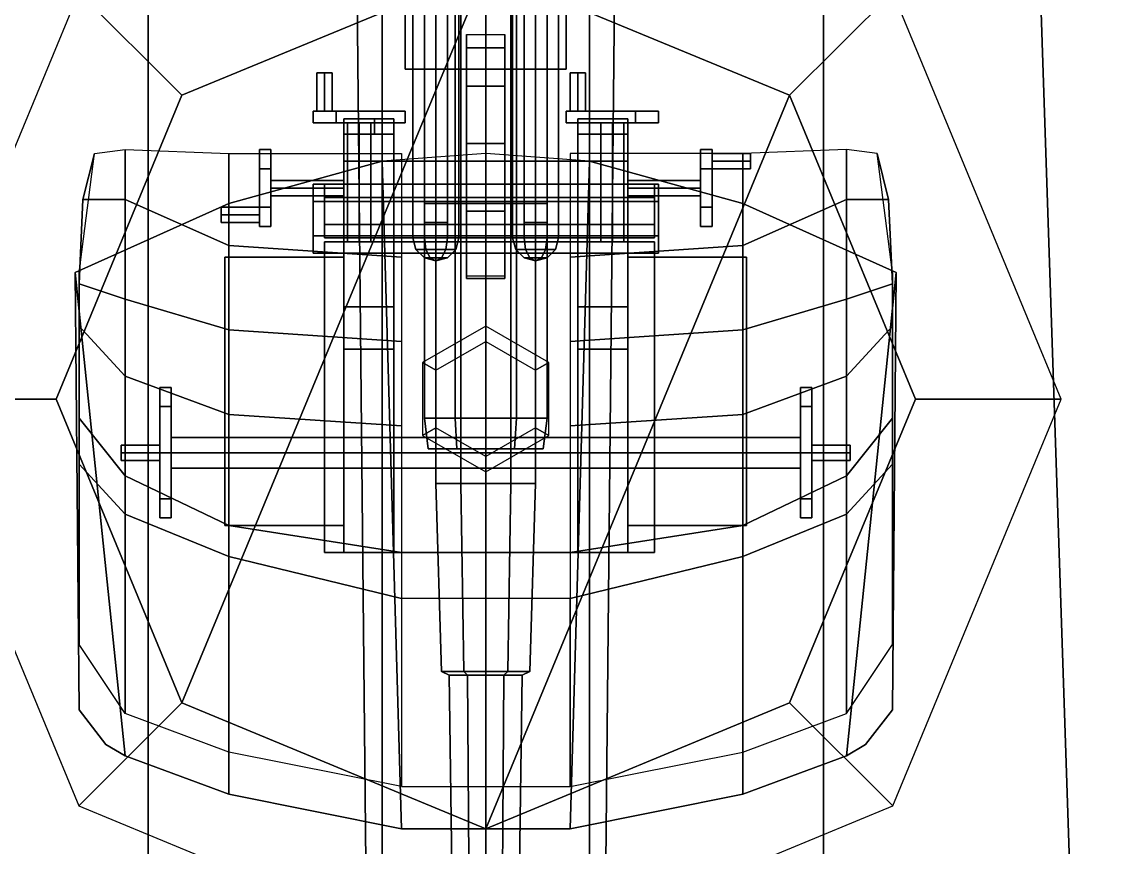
# Model space of a CAD drawing. Header units: millimetres. Extents: x -5 to 5, y -63 to 51.
# Drawn here: x -1.209 to 1.63, y 32.322 to 34.473 of the extents above; entities that cross this region are included whole.
import ezdxf

# ---------------------------------------------------------------- set-up
doc = ezdxf.new("R2010")
doc.units = ezdxf.units.MM
for name, color, linetype in [('gun', 1, 'Continuous'), ('hull2', 7, 'Continuous'), ('sleeve', 5, 'Continuous'), ('turret', 2, 'Continuous')]:
    doc.layers.add(name, color=color, linetype=linetype)

msp = doc.modelspace()

# ---------------------------------------------------------------- linework, layer by layer
for points in [[(0, 38.02, 4.72), (-4.16, 38.02, 4.72), (-4.47, 32.02, 4.55), (0, 32.02, 4.64)], [(-1.33, 38.02, -0.99), (-0.88, 38.02, -2.05), (-0.88, 32.02, -2.43), (-1.53, 32.02, -1.72)], [(-0.88, 38.02, -2.05), (-0.37, 38.02, -2.65), (-0.31, 32.02, -2.75), (-0.88, 32.02, -2.43)], [(-0.37, 38.02, -2.65), (-0.27, 38.02, -2.78), (-0.27, 32.02, -3.23), (-0.31, 32.02, -2.75)], [(-0.27, 38.02, -2.78), (0, 38.02, -2.78), (0, 32.02, -3.23), (-0.27, 32.02, -3.23)], [(-0.792, 34.282, 5.18), (0, 34.61, 5.18), (0, 34.99, 4.67), (-1.0607, 34.5507, 4.64)], [(0, 34.61, 5.18), (0.792, 34.282, 5.18), (1.0607, 34.5507, 4.64), (0, 34.99, 4.67)], [(-0.792, 34.282, 5.18), (-1.12, 33.49, 5.18), (-0.792, 32.698, 5.18), (0, 34.61, 5.18)], [(0, 34.61, 5.18), (-0.792, 32.698, 5.18), (0, 32.37, 5.18), (0.792, 34.282, 5.18)], [(-1.12, 33.49, 5.18), (-0.792, 34.282, 5.18), (-1.0607, 34.5507, 4.64), (-1.5, 33.49, 4.61)], [(0.792, 34.282, 5.18), (1.12, 33.49, 5.18), (1.5, 33.49, 4.61), (1.0607, 34.5507, 4.64)], [(0.792, 34.282, 5.18), (0, 32.37, 5.18), (0.792, 32.698, 5.18), (1.12, 33.49, 5.18)], [(-0.792, 32.698, 5.18), (-1.12, 33.49, 5.18), (-1.5, 33.49, 4.61), (-1.0607, 32.4293, 4.6)], [(1.12, 33.49, 5.18), (0.792, 32.698, 5.18), (1.0607, 32.4293, 4.6), (1.5, 33.49, 4.61)], [(0, 32.37, 5.18), (-0.792, 32.698, 5.18), (-1.0607, 32.4293, 4.6), (0, 31.99, 4.63)], [(0.792, 32.698, 5.18), (0, 32.37, 5.18), (0, 31.99, 4.63), (1.0607, 32.4293, 4.6)]]:
    msp.add_3dface(points)
at = {"layer": 'gun'}
for points in [[(-0.16, 33.95, 6.73), (-0.13, 33.95, 6.76), (-0.13, 34.76, 6.76), (-0.16, 34.76, 6.73)], [(-0.13, 33.95, 6.7), (-0.16, 33.95, 6.73), (-0.16, 34.76, 6.73), (-0.13, 34.76, 6.7)], [(-0.13, 33.95, 6.76), (-0.1, 33.95, 6.73), (-0.1, 34.76, 6.73), (-0.13, 34.76, 6.76)], [(-0.1, 33.95, 6.73), (-0.13, 33.95, 6.7), (-0.13, 34.76, 6.7), (-0.1, 34.76, 6.73)], [(0.1, 33.95, 6.73), (0.13, 33.95, 6.76), (0.13, 34.76, 6.76), (0.1, 34.76, 6.73)], [(0.13, 33.95, 6.7), (0.1, 33.95, 6.73), (0.1, 34.76, 6.73), (0.13, 34.76, 6.7)], [(0.13, 33.95, 6.76), (0.16, 33.95, 6.73), (0.16, 34.76, 6.73), (0.13, 34.76, 6.76)], [(0.16, 33.95, 6.73), (0.13, 33.95, 6.7), (0.13, 34.76, 6.7), (0.16, 34.76, 6.73)], [(-0.065, 33.27, 6.3774), (-0.13, 33.27, 6.49), (-0.13, 34.67, 6.49), (-0.065, 34.67, 6.3774)], [(-0.13, 33.27, 6.49), (-0.065, 33.27, 6.6026), (-0.065, 34.67, 6.6026), (-0.13, 34.67, 6.49)], [(-0.065, 33.27, 6.6026), (0.065, 33.27, 6.6026), (0.065, 34.67, 6.6026), (-0.065, 34.67, 6.6026)], [(0.065, 33.27, 6.3774), (-0.065, 33.27, 6.3774), (-0.065, 34.67, 6.3774), (0.065, 34.67, 6.3774)], [(0.13, 33.27, 6.49), (0.065, 33.27, 6.3774), (0.065, 34.67, 6.3774), (0.13, 34.67, 6.49)], [(0.065, 33.27, 6.6026), (0.13, 33.27, 6.49), (0.13, 34.67, 6.49), (0.065, 34.67, 6.6026)], [(-0.0575, 32.78, 6.3904), (-0.115, 32.78, 6.49), (-0.13, 33.27, 6.49), (-0.065, 33.27, 6.3774)], [(-0.115, 32.78, 6.49), (-0.0575, 32.78, 6.5896), (-0.065, 33.27, 6.6026), (-0.13, 33.27, 6.49)], [(-0.0575, 32.78, 6.5896), (0.0575, 32.78, 6.5896), (0.065, 33.27, 6.6026), (-0.065, 33.27, 6.6026)], [(0.0575, 32.78, 6.3904), (-0.0575, 32.78, 6.3904), (-0.065, 33.27, 6.3774), (0.065, 33.27, 6.3774)], [(0.115, 32.78, 6.49), (0.0575, 32.78, 6.3904), (0.065, 33.27, 6.3774), (0.13, 33.27, 6.49)], [(0.0575, 32.78, 6.5896), (0.115, 32.78, 6.49), (0.13, 33.27, 6.49), (0.065, 33.27, 6.6026)], [(-0.0475, 32.77, 6.4077), (-0.095, 32.77, 6.49), (-0.115, 32.78, 6.49), (-0.0575, 32.78, 6.3904)], [(-0.095, 32.77, 6.49), (-0.0475, 32.77, 6.5723), (-0.0575, 32.78, 6.5896), (-0.115, 32.78, 6.49)], [(0.0475, 32.77, 6.4077), (-0.0475, 32.77, 6.4077), (-0.0575, 32.78, 6.3904), (0.0575, 32.78, 6.3904)], [(-0.0475, 32.77, 6.5723), (0.0475, 32.77, 6.5723), (0.0575, 32.78, 6.5896), (-0.0575, 32.78, 6.5896)], [(0.095, 32.77, 6.49), (0.0475, 32.77, 6.4077), (0.0575, 32.78, 6.3904), (0.115, 32.78, 6.49)], [(0.0475, 32.77, 6.5723), (0.095, 32.77, 6.49), (0.115, 32.78, 6.49), (0.0575, 32.78, 6.5896)], [(-0.035, 30.96, 6.4294), (-0.07, 30.96, 6.49), (-0.095, 32.77, 6.49), (-0.0475, 32.77, 6.4077)], [(-0.07, 30.96, 6.49), (-0.035, 30.96, 6.5506), (-0.0475, 32.77, 6.5723), (-0.095, 32.77, 6.49)], [(0.035, 30.96, 6.4294), (-0.035, 30.96, 6.4294), (-0.0475, 32.77, 6.4077), (0.0475, 32.77, 6.4077)], [(-0.035, 30.96, 6.5506), (0.035, 30.96, 6.5506), (0.0475, 32.77, 6.5723), (-0.0475, 32.77, 6.5723)], [(0.035, 30.96, 6.5506), (0.07, 30.96, 6.49), (0.095, 32.77, 6.49), (0.0475, 32.77, 6.5723)], [(0.07, 30.96, 6.49), (0.035, 30.96, 6.4294), (0.0475, 32.77, 6.4077), (0.095, 32.77, 6.49)]]:
    msp.add_3dface(points, dxfattribs=at)
at = {"layer": 'hull2'}
for points in [[(0.27, 38.02, -2.78), (0, 38.02, -2.78), (0, 32.02, -3.23), (0.27, 32.02, -3.23)], [(0, 38.02, 4.72), (4.16, 38.02, 4.72), (4.47, 32.02, 4.55), (0, 32.02, 4.64)], [(0.37, 38.02, -2.65), (0.27, 38.02, -2.78), (0.27, 32.02, -3.23), (0.31, 32.02, -2.75)], [(0.88, 38.02, -2.05), (0.37, 38.02, -2.65), (0.31, 32.02, -2.75), (0.88, 32.02, -2.43)], [(1.33, 38.02, -0.99), (0.88, 38.02, -2.05), (0.88, 32.02, -2.43), (1.53, 32.02, -1.72)], [(1.75, 38.02, 0.05), (1.33, 38.02, -0.99), (1.53, 32.02, -1.72), (1.93, 32.02, -0.99)]]:
    msp.add_3dface(points, dxfattribs=at)
at = {"layer": 'sleeve'}
for points in [[(-0.19, 33.91, 6.73), (-0.16, 33.91, 6.782), (-0.16, 34.74, 6.782), (-0.19, 34.74, 6.73)], [(-0.16, 33.91, 6.678), (-0.19, 33.91, 6.73), (-0.19, 34.74, 6.73), (-0.16, 34.74, 6.678)], [(-0.16, 33.91, 6.782), (-0.1, 33.91, 6.782), (-0.1, 34.74, 6.782), (-0.16, 34.74, 6.782)], [(-0.1, 33.91, 6.678), (-0.16, 33.91, 6.678), (-0.16, 34.74, 6.678), (-0.1, 34.74, 6.678)], [(-0.1, 33.91, 6.782), (-0.07, 33.91, 6.73), (-0.07, 34.74, 6.73), (-0.1, 34.74, 6.782)], [(-0.07, 33.91, 6.73), (-0.1, 33.91, 6.678), (-0.1, 34.74, 6.678), (-0.07, 34.74, 6.73)], [(0.07, 33.91, 6.73), (0.1, 33.91, 6.782), (0.1, 34.74, 6.782), (0.07, 34.74, 6.73)], [(0.1, 33.91, 6.678), (0.07, 33.91, 6.73), (0.07, 34.74, 6.73), (0.1, 34.74, 6.678)], [(0.1, 33.91, 6.782), (0.16, 33.91, 6.782), (0.16, 34.74, 6.782), (0.1, 34.74, 6.782)], [(0.16, 33.91, 6.678), (0.1, 33.91, 6.678), (0.1, 34.74, 6.678), (0.16, 34.74, 6.678)], [(0.16, 33.91, 6.782), (0.19, 33.91, 6.73), (0.19, 34.74, 6.73), (0.16, 34.74, 6.782)], [(0.19, 33.91, 6.73), (0.16, 33.91, 6.678), (0.16, 34.74, 6.678), (0.19, 34.74, 6.73)], [(-0.21, 34.63, 6.4), (0.21, 34.63, 6.4), (0.21, 34.35, 6.4), (-0.21, 34.35, 6.4)], [(-0.08, 34.35, 6.82), (-0.08, 34.63, 6.82), (-0.21, 34.63, 6.74), (-0.21, 34.35, 6.74)], [(-0.21, 34.35, 6.74), (-0.21, 34.63, 6.74), (-0.21, 34.63, 6.4), (-0.21, 34.35, 6.4)], [(-0.08, 33.44, 6.3514), (-0.16, 33.44, 6.49), (-0.16, 34.63, 6.49), (-0.08, 34.63, 6.3514)], [(-0.16, 33.44, 6.49), (-0.08, 33.44, 6.6286), (-0.08, 34.63, 6.6286), (-0.16, 34.63, 6.49)], [(0.08, 34.35, 6.82), (0.08, 34.63, 6.82), (-0.08, 34.63, 6.82), (-0.08, 34.35, 6.82)], [(-0.08, 33.44, 6.6286), (0.08, 33.44, 6.6286), (0.08, 34.63, 6.6286), (-0.08, 34.63, 6.6286)], [(0.08, 33.44, 6.3514), (-0.08, 33.44, 6.3514), (-0.08, 34.63, 6.3514), (0.08, 34.63, 6.3514)], [(0.21, 34.35, 6.74), (0.21, 34.63, 6.74), (0.08, 34.63, 6.82), (0.08, 34.35, 6.82)], [(0.16, 33.44, 6.49), (0.08, 33.44, 6.3514), (0.08, 34.63, 6.3514), (0.16, 34.63, 6.49)], [(0.08, 33.44, 6.6286), (0.16, 33.44, 6.49), (0.16, 34.63, 6.49), (0.08, 34.63, 6.6286)], [(0.21, 34.35, 6.4), (0.21, 34.63, 6.4), (0.21, 34.63, 6.74), (0.21, 34.35, 6.74)], [(-0.05, 34.44, 6.49), (-0.05, 34.405, 6.314), (-0.05, 33.98, 6.03), (-0.05, 33.804, 6.065)], [(-0.05, 33.81, 6.49), (-0.05, 34.44, 6.49), (-0.05, 33.804, 6.065)], [(-0.05, 34.405, 6.314), (-0.05, 34.44, 6.49), (0.05, 34.44, 6.49), (0.05, 34.405, 6.314)], [(0.05, 34.405, 6.314), (0.05, 34.44, 6.49), (0.05, 33.804, 6.065), (0.05, 33.98, 6.03)], [(0.05, 34.44, 6.49), (0.05, 33.81, 6.49), (0.05, 33.804, 6.065)], [(-0.05, 34.405, 6.314), (-0.05, 34.3053, 6.1647), (-0.05, 34.156, 6.065), (-0.05, 33.98, 6.03)], [(-0.05, 34.3053, 6.1647), (-0.05, 34.405, 6.314), (0.05, 34.405, 6.314), (0.05, 34.3053, 6.1647)], [(0.05, 34.3053, 6.1647), (0.05, 34.405, 6.314), (0.05, 33.98, 6.03), (0.05, 34.156, 6.065)], [(-0.21, 34.35, 6.74), (0.21, 34.35, 6.74), (0.08, 34.35, 6.82), (-0.08, 34.35, 6.82)], [(-0.21, 34.35, 6.4), (0.21, 34.35, 6.4), (0.21, 34.35, 6.74), (-0.21, 34.35, 6.74)], [(-0.05, 34.156, 6.065), (-0.05, 34.3053, 6.1647), (0.05, 34.3053, 6.1647), (0.05, 34.156, 6.065)], [(-0.05, 33.98, 6.03), (-0.05, 34.156, 6.065), (0.05, 34.156, 6.065), (0.05, 33.98, 6.03)], [(-0.42, 34.015, 6.4294), (-0.42, 34.05, 6.49), (0.44, 34.05, 6.49), (0.44, 34.015, 6.4294)], [(-0.42, 34.05, 6.49), (-0.42, 34.015, 6.5506), (0.44, 34.015, 6.5506), (0.44, 34.05, 6.49)], [(-0.42, 34.015, 6.4294), (-0.42, 33.945, 6.4294), (-0.42, 33.91, 6.49), (-0.42, 34.05, 6.49)], [(-0.42, 34.05, 6.49), (-0.42, 33.91, 6.49), (-0.42, 33.945, 6.5506), (-0.42, 34.015, 6.5506)], [(0.44, 34.05, 6.49), (0.44, 33.91, 6.49), (0.44, 33.945, 6.4294), (0.44, 34.015, 6.4294)], [(0.44, 34.015, 6.5506), (0.44, 33.945, 6.5506), (0.44, 33.91, 6.49), (0.44, 34.05, 6.49)], [(-0.42, 34.015, 6.5506), (-0.42, 33.945, 6.5506), (0.44, 33.945, 6.5506), (0.44, 34.015, 6.5506)], [(-0.42, 33.945, 6.4294), (-0.42, 34.015, 6.4294), (0.44, 34.015, 6.4294), (0.44, 33.945, 6.4294)], [(0.16, 33.91, 6.68), (0.16, 34, 6.68), (-0.16, 34, 6.68), (-0.16, 33.91, 6.68)], [(-0.16, 34, 6.4), (0.16, 34, 6.4), (0.16, 33.91, 6.4), (-0.16, 33.91, 6.4)], [(-0.16, 34, 6.68), (0.16, 34, 6.68), (0.16, 34, 6.4), (-0.16, 34, 6.4)], [(-0.16, 33.91, 6.68), (-0.16, 34, 6.68), (-0.16, 34, 6.4), (-0.16, 33.91, 6.4)], [(0.16, 33.91, 6.4), (0.16, 34, 6.4), (0.16, 34, 6.68), (0.16, 33.91, 6.68)], [(-0.05, 33.804, 6.065), (-0.05, 33.98, 6.03), (0.05, 33.98, 6.03), (0.05, 33.804, 6.065)], [(-0.42, 33.91, 6.49), (-0.42, 33.945, 6.4294), (0.44, 33.945, 6.4294), (0.44, 33.91, 6.49)], [(-0.42, 33.945, 6.5506), (-0.42, 33.91, 6.49), (0.44, 33.91, 6.49), (0.44, 33.945, 6.5506)], [(-0.156, 33.88, 6.775), (-0.16, 33.91, 6.782), (-0.19, 33.91, 6.73), (-0.182, 33.88, 6.73)], [(-0.182, 33.88, 6.73), (-0.19, 33.91, 6.73), (-0.16, 33.91, 6.678), (-0.156, 33.88, 6.685)], [(-0.16, 33.91, 6.4), (0.16, 33.91, 6.4), (0.16, 33.91, 6.68), (-0.16, 33.91, 6.68)], [(-0.104, 33.88, 6.775), (-0.1, 33.91, 6.782), (-0.16, 33.91, 6.782), (-0.156, 33.88, 6.775)], [(-0.156, 33.88, 6.685), (-0.16, 33.91, 6.678), (-0.1, 33.91, 6.678), (-0.104, 33.88, 6.685)], [(-0.078, 33.88, 6.73), (-0.07, 33.91, 6.73), (-0.1, 33.91, 6.782), (-0.104, 33.88, 6.775)], [(-0.104, 33.88, 6.685), (-0.1, 33.91, 6.678), (-0.07, 33.91, 6.73), (-0.078, 33.88, 6.73)], [(0.104, 33.88, 6.775), (0.1, 33.91, 6.782), (0.07, 33.91, 6.73), (0.078, 33.88, 6.73)], [(0.078, 33.88, 6.73), (0.07, 33.91, 6.73), (0.1, 33.91, 6.678), (0.104, 33.88, 6.685)], [(0.156, 33.88, 6.775), (0.16, 33.91, 6.782), (0.1, 33.91, 6.782), (0.104, 33.88, 6.775)], [(0.104, 33.88, 6.685), (0.1, 33.91, 6.678), (0.16, 33.91, 6.678), (0.156, 33.88, 6.685)], [(0.182, 33.88, 6.73), (0.19, 33.91, 6.73), (0.16, 33.91, 6.782), (0.156, 33.88, 6.775)], [(0.156, 33.88, 6.685), (0.16, 33.91, 6.678), (0.19, 33.91, 6.73), (0.182, 33.88, 6.73)], [(-0.145, 33.858, 6.756), (-0.156, 33.88, 6.775), (-0.182, 33.88, 6.73), (-0.16, 33.858, 6.73)], [(-0.16, 33.858, 6.73), (-0.182, 33.88, 6.73), (-0.156, 33.88, 6.685), (-0.145, 33.858, 6.704)], [(-0.115, 33.858, 6.756), (-0.104, 33.88, 6.775), (-0.156, 33.88, 6.775), (-0.145, 33.858, 6.756)], [(-0.145, 33.858, 6.704), (-0.156, 33.88, 6.685), (-0.104, 33.88, 6.685), (-0.115, 33.858, 6.704)], [(-0.1, 33.858, 6.73), (-0.078, 33.88, 6.73), (-0.104, 33.88, 6.775), (-0.115, 33.858, 6.756)], [(-0.115, 33.858, 6.704), (-0.104, 33.88, 6.685), (-0.078, 33.88, 6.73), (-0.1, 33.858, 6.73)], [(0.115, 33.858, 6.756), (0.104, 33.88, 6.775), (0.078, 33.88, 6.73), (0.1, 33.858, 6.73)], [(0.1, 33.858, 6.73), (0.078, 33.88, 6.73), (0.104, 33.88, 6.685), (0.115, 33.858, 6.704)], [(0.145, 33.858, 6.756), (0.156, 33.88, 6.775), (0.104, 33.88, 6.775), (0.115, 33.858, 6.756)], [(0.115, 33.858, 6.704), (0.104, 33.88, 6.685), (0.156, 33.88, 6.685), (0.145, 33.858, 6.704)], [(0.16, 33.858, 6.73), (0.182, 33.88, 6.73), (0.156, 33.88, 6.775), (0.145, 33.858, 6.756)], [(0.145, 33.858, 6.704), (0.156, 33.88, 6.685), (0.182, 33.88, 6.73), (0.16, 33.858, 6.73)], [(-0.13, 33.85, 6.73), (-0.145, 33.858, 6.756), (-0.16, 33.858, 6.73), (-0.13, 33.85, 6.73)], [(-0.13, 33.85, 6.73), (-0.16, 33.858, 6.73), (-0.145, 33.858, 6.704), (-0.13, 33.85, 6.73)], [(-0.13, 33.85, 6.73), (-0.115, 33.858, 6.756), (-0.145, 33.858, 6.756), (-0.13, 33.85, 6.73)], [(-0.13, 33.85, 6.73), (-0.145, 33.858, 6.704), (-0.115, 33.858, 6.704), (-0.13, 33.85, 6.73)], [(-0.13, 33.85, 6.73), (-0.1, 33.858, 6.73), (-0.115, 33.858, 6.756), (-0.13, 33.85, 6.73)], [(-0.13, 33.85, 6.73), (-0.115, 33.858, 6.704), (-0.1, 33.858, 6.73), (-0.13, 33.85, 6.73)], [(0.13, 33.85, 6.73), (0.115, 33.858, 6.756), (0.1, 33.858, 6.73), (0.13, 33.85, 6.73)], [(0.13, 33.85, 6.73), (0.1, 33.858, 6.73), (0.115, 33.858, 6.704), (0.13, 33.85, 6.73)], [(0.13, 33.85, 6.73), (0.145, 33.858, 6.756), (0.115, 33.858, 6.756), (0.13, 33.85, 6.73)], [(0.13, 33.85, 6.73), (0.115, 33.858, 6.704), (0.145, 33.858, 6.704), (0.13, 33.85, 6.73)], [(0.13, 33.85, 6.73), (0.16, 33.858, 6.73), (0.145, 33.858, 6.756), (0.13, 33.85, 6.73)], [(0.13, 33.85, 6.73), (0.145, 33.858, 6.704), (0.16, 33.858, 6.73), (0.13, 33.85, 6.73)], [(-0.05, 33.81, 6.49), (-0.05, 33.804, 6.065), (0.05, 33.804, 6.065), (0.05, 33.81, 6.49)], [(-0.075, 33.36, 6.3601), (-0.15, 33.36, 6.49), (-0.16, 33.44, 6.49), (-0.08, 33.44, 6.3514)], [(-0.15, 33.36, 6.49), (-0.075, 33.36, 6.6199), (-0.08, 33.44, 6.6286), (-0.16, 33.44, 6.49)], [(-0.075, 33.36, 6.6199), (0.075, 33.36, 6.6199), (0.08, 33.44, 6.6286), (-0.08, 33.44, 6.6286)], [(0.075, 33.36, 6.3601), (-0.075, 33.36, 6.3601), (-0.08, 33.44, 6.3514), (0.08, 33.44, 6.3514)], [(0.15, 33.36, 6.49), (0.075, 33.36, 6.3601), (0.08, 33.44, 6.3514), (0.16, 33.44, 6.49)], [(0.075, 33.36, 6.6199), (0.15, 33.36, 6.49), (0.16, 33.44, 6.49), (0.08, 33.44, 6.6286)], [(-0.075, 33.36, 6.3601), (0.075, 33.36, 6.3601), (0.15, 33.36, 6.49), (-0.15, 33.36, 6.49)], [(-0.15, 33.36, 6.49), (0.15, 33.36, 6.49), (0.075, 33.36, 6.6199), (-0.075, 33.36, 6.6199)]]:
    msp.add_3dface(points, dxfattribs=at)
at = {"layer": 'turret'}
for points in [[(-0.44, 34.24, 6.06), (-0.42, 34.24, 6.08), (-0.42, 34.34, 6.08), (-0.44, 34.34, 6.06)], [(-0.42, 34.24, 6.04), (-0.44, 34.24, 6.06), (-0.44, 34.34, 6.06), (-0.42, 34.34, 6.04)], [(-0.44, 34.34, 6.06), (-0.42, 34.34, 6.08), (-0.4, 34.34, 6.06), (-0.42, 34.34, 6.04)], [(-0.42, 34.24, 6.08), (-0.4, 34.24, 6.06), (-0.4, 34.34, 6.06), (-0.42, 34.34, 6.08)], [(-0.4, 34.24, 6.06), (-0.42, 34.24, 6.04), (-0.42, 34.34, 6.04), (-0.4, 34.34, 6.06)], [(0.22, 34.24, 6.06), (0.24, 34.24, 6.08), (0.24, 34.34, 6.08), (0.22, 34.34, 6.06)], [(0.24, 34.24, 6.04), (0.22, 34.24, 6.06), (0.22, 34.34, 6.06), (0.24, 34.34, 6.04)], [(0.22, 34.34, 6.06), (0.24, 34.34, 6.08), (0.26, 34.34, 6.06), (0.24, 34.34, 6.04)], [(0.24, 34.24, 6.08), (0.26, 34.24, 6.06), (0.26, 34.34, 6.06), (0.24, 34.34, 6.08)], [(0.26, 34.24, 6.06), (0.24, 34.24, 6.04), (0.24, 34.34, 6.04), (0.26, 34.34, 6.06)], [(-0.45, 34.21, 6.06), (-0.39, 34.21, 6.1639), (-0.39, 34.24, 6.1639), (-0.45, 34.24, 6.06)], [(-0.39, 34.24, 6.1639), (-0.27, 34.24, 6.1639), (-0.21, 34.24, 6.06), (-0.45, 34.24, 6.06)], [(-0.39, 34.21, 5.9561), (-0.45, 34.21, 6.06), (-0.45, 34.24, 6.06), (-0.39, 34.24, 5.9561)], [(-0.45, 34.24, 6.06), (-0.21, 34.24, 6.06), (-0.27, 34.24, 5.9561), (-0.39, 34.24, 5.9561)], [(-0.39, 34.21, 6.1639), (-0.27, 34.21, 6.1639), (-0.27, 34.24, 6.1639), (-0.39, 34.24, 6.1639)], [(-0.27, 34.21, 5.9561), (-0.39, 34.21, 5.9561), (-0.39, 34.24, 5.9561), (-0.27, 34.24, 5.9561)], [(-0.37, 34.18, 6.1), (-0.37, 34.22, 6.21), (-0.24, 34.22, 6.21), (-0.24, 34.18, 6.1)], [(-0.24, 34.22, 6.29), (-0.24, 34.22, 6.21), (-0.37, 34.22, 6.21), (-0.37, 34.22, 6.29)], [(-0.24, 34.18, 6.34), (-0.24, 34.22, 6.29), (-0.37, 34.22, 6.29), (-0.37, 34.18, 6.34)], [(-0.29, 34.22, 6.29), (-0.29, 34.22, 6.21), (-0.29, 34.18, 6.1), (-0.29, 34.18, 6.34)], [(-0.27, 34.21, 6.1639), (-0.21, 34.21, 6.06), (-0.21, 34.24, 6.06), (-0.27, 34.24, 6.1639)], [(-0.21, 34.21, 6.06), (-0.27, 34.21, 5.9561), (-0.27, 34.24, 5.9561), (-0.21, 34.24, 6.06)], [(-0.24, 34.18, 6.1), (-0.24, 34.22, 6.21), (-0.24, 34.22, 6.29), (-0.24, 34.18, 6.34)], [(0.27, 34.21, 5.9561), (0.21, 34.21, 6.06), (0.21, 34.24, 6.06), (0.27, 34.24, 5.9561)], [(0.21, 34.24, 6.06), (0.45, 34.24, 6.06), (0.39, 34.24, 5.9561), (0.27, 34.24, 5.9561)], [(0.21, 34.21, 6.06), (0.27, 34.21, 6.1639), (0.27, 34.24, 6.1639), (0.21, 34.24, 6.06)], [(0.27, 34.24, 6.1639), (0.39, 34.24, 6.1639), (0.45, 34.24, 6.06), (0.21, 34.24, 6.06)], [(0.24, 34.18, 6.1), (0.24, 34.22, 6.21), (0.37, 34.22, 6.21), (0.37, 34.18, 6.1)], [(0.24, 34.22, 6.29), (0.24, 34.22, 6.21), (0.24, 34.18, 6.1), (0.24, 34.18, 6.34)], [(0.37, 34.22, 6.29), (0.37, 34.22, 6.21), (0.24, 34.22, 6.21), (0.24, 34.22, 6.29)], [(0.37, 34.18, 6.34), (0.37, 34.22, 6.29), (0.24, 34.22, 6.29), (0.24, 34.18, 6.34)], [(0.39, 34.21, 5.9561), (0.27, 34.21, 5.9561), (0.27, 34.24, 5.9561), (0.39, 34.24, 5.9561)], [(0.27, 34.21, 6.1639), (0.39, 34.21, 6.1639), (0.39, 34.24, 6.1639), (0.27, 34.24, 6.1639)], [(0.37, 34.18, 6.1), (0.37, 34.22, 6.21), (0.37, 34.22, 6.29), (0.37, 34.18, 6.34)], [(0.45, 34.21, 6.06), (0.39, 34.21, 5.9561), (0.39, 34.24, 5.9561), (0.45, 34.24, 6.06)], [(0.39, 34.21, 6.1639), (0.45, 34.21, 6.06), (0.45, 34.24, 6.06), (0.39, 34.24, 6.1639)], [(-0.27, 34.21, 6.1639), (-0.39, 34.21, 6.1639), (-0.45, 34.21, 6.06), (-0.21, 34.21, 6.06)], [(-0.21, 34.21, 6.06), (-0.45, 34.21, 6.06), (-0.39, 34.21, 5.9561), (-0.27, 34.21, 5.9561)], [(-0.33, 33.9, 6.03), (-0.36, 33.9, 6.06), (-0.36, 34.21, 6.06), (-0.33, 34.21, 6.03)], [(-0.36, 33.9, 6.06), (-0.33, 33.9, 6.09), (-0.33, 34.21, 6.09), (-0.36, 34.21, 6.06)], [(-0.3, 33.9, 6.06), (-0.33, 33.9, 6.03), (-0.33, 34.21, 6.03), (-0.3, 34.21, 6.06)], [(-0.33, 33.9, 6.09), (-0.3, 33.9, 6.06), (-0.3, 34.21, 6.06), (-0.33, 34.21, 6.09)], [(0.45, 34.21, 6.06), (0.21, 34.21, 6.06), (0.27, 34.21, 5.9561), (0.39, 34.21, 5.9561)], [(0.39, 34.21, 6.1639), (0.27, 34.21, 6.1639), (0.21, 34.21, 6.06), (0.45, 34.21, 6.06)], [(0.33, 33.9, 6.03), (0.3, 33.9, 6.06), (0.3, 34.21, 6.06), (0.33, 34.21, 6.03)], [(0.3, 33.9, 6.06), (0.33, 33.9, 6.09), (0.33, 34.21, 6.09), (0.3, 34.21, 6.06)], [(0.36, 33.9, 6.06), (0.33, 33.9, 6.03), (0.33, 34.21, 6.03), (0.36, 34.21, 6.06)], [(0.33, 33.9, 6.09), (0.36, 33.9, 6.06), (0.36, 34.21, 6.06), (0.33, 34.21, 6.09)], [(-0.37, 34.18, 6.34), (-0.37, 34.18, 6.1), (-0.37, 33.9, 6.03), (-0.37, 33.9, 6.34)], [(-0.37, 33.9, 6.03), (-0.37, 34.18, 6.1), (-0.24, 34.18, 6.1), (-0.24, 33.9, 6.03)], [(-0.24, 33.9, 6.34), (-0.24, 34.18, 6.34), (-0.37, 34.18, 6.34), (-0.37, 33.9, 6.34)], [(-0.24, 33.9, 6.03), (-0.24, 34.18, 6.1), (-0.24, 34.18, 6.34), (-0.24, 33.9, 6.34)], [(0.24, 34.18, 6.34), (0.24, 34.18, 6.1), (0.24, 33.9, 6.03), (0.24, 33.9, 6.34)], [(0.24, 33.9, 6.03), (0.24, 34.18, 6.1), (0.37, 34.18, 6.1), (0.37, 33.9, 6.03)], [(0.37, 33.9, 6.34), (0.37, 34.18, 6.34), (0.24, 34.18, 6.34), (0.24, 33.9, 6.34)], [(0.37, 33.9, 6.03), (0.37, 34.18, 6.1), (0.37, 34.18, 6.34), (0.37, 33.9, 6.34)], [(-0.59, 33.99, 6.5066), (-0.59, 34.09, 6.5066), (-0.59, 34.14, 6.42), (-0.59, 33.94, 6.42)], [(-0.56, 34.09, 6.5066), (-0.56, 34.14, 6.42), (-0.59, 34.14, 6.42), (-0.59, 34.09, 6.5066)], [(-0.59, 33.94, 6.42), (-0.59, 34.14, 6.42), (-0.59, 34.09, 6.3334), (-0.59, 33.99, 6.3334)], [(-0.56, 34.14, 6.42), (-0.56, 34.09, 6.3334), (-0.59, 34.09, 6.3334), (-0.59, 34.14, 6.42)], [(-0.56, 33.94, 6.42), (-0.56, 34.14, 6.42), (-0.56, 34.09, 6.5066), (-0.56, 33.99, 6.5066)], [(-0.56, 33.99, 6.3334), (-0.56, 34.09, 6.3334), (-0.56, 34.14, 6.42), (-0.56, 33.94, 6.42)], [(0.56, 34.14, 6.42), (0.56, 33.94, 6.42), (0.56, 33.99, 6.5066), (0.56, 34.09, 6.5066)], [(0.56, 34.14, 6.42), (0.56, 34.09, 6.5066), (0.59, 34.09, 6.5066), (0.59, 34.14, 6.42)], [(0.56, 34.09, 6.3334), (0.56, 33.99, 6.3334), (0.56, 33.94, 6.42), (0.56, 34.14, 6.42)], [(0.56, 34.09, 6.3334), (0.56, 34.14, 6.42), (0.59, 34.14, 6.42), (0.59, 34.09, 6.3334)], [(0.59, 34.09, 6.5066), (0.59, 33.99, 6.5066), (0.59, 33.94, 6.42), (0.59, 34.14, 6.42)], [(0.59, 34.14, 6.42), (0.59, 33.94, 6.42), (0.59, 33.99, 6.3334), (0.59, 34.09, 6.3334)], [(-0.22, 32.37, 5.32), (-0.27, 34.11, 5.32), (-0.67, 34, 5.32), (-0.67, 32.46, 5.32)], [(-0.67, 34, 5.32), (-0.27, 34.11, 5.32), (-0.27, 34.11, 5.18), (-0.67, 34, 5.18)], [(-0.37, 34.11, 6.58), (-0.37, 34.11, 6.42), (-0.37, 33.9, 6.31), (-0.37, 33.9, 6.58)], [(-0.24, 34.11, 6.58), (-0.24, 34.11, 6.42), (-0.37, 34.11, 6.42), (-0.37, 34.11, 6.58)], [(-0.37, 33.9, 6.31), (-0.37, 34.11, 6.42), (-0.24, 34.11, 6.42), (-0.24, 33.9, 6.31)], [(-0.24, 33.9, 6.58), (-0.24, 34.11, 6.58), (-0.37, 34.11, 6.58), (-0.37, 33.9, 6.58)], [(-0.27, 34.11, 5.32), (0, 34.11, 5.32), (0, 34.13, 5.18), (-0.27, 34.11, 5.18)], [(0.22, 32.37, 5.32), (0.27, 34.11, 5.32), (-0.27, 34.11, 5.32), (-0.22, 32.37, 5.32)], [(-0.24, 33.9, 6.31), (-0.24, 34.11, 6.42), (-0.24, 34.11, 6.58), (-0.24, 33.9, 6.58)], [(0.27, 34.11, 5.18), (0, 34.13, 5.18), (0, 34.11, 5.32), (0.27, 34.11, 5.32)], [(0.67, 34, 5.32), (0.27, 34.11, 5.32), (0.22, 32.37, 5.32), (0.67, 32.46, 5.32)], [(0.24, 34.11, 6.58), (0.24, 34.11, 6.42), (0.24, 33.9, 6.31), (0.24, 33.9, 6.58)], [(0.37, 34.11, 6.58), (0.37, 34.11, 6.42), (0.24, 34.11, 6.42), (0.24, 34.11, 6.58)], [(0.24, 33.9, 6.31), (0.24, 34.11, 6.42), (0.37, 34.11, 6.42), (0.37, 33.9, 6.31)], [(0.37, 33.9, 6.58), (0.37, 34.11, 6.58), (0.24, 34.11, 6.58), (0.24, 33.9, 6.58)], [(0.67, 34, 5.18), (0.27, 34.11, 5.18), (0.27, 34.11, 5.32), (0.67, 34, 5.32)], [(0.37, 33.9, 6.31), (0.37, 34.11, 6.42), (0.37, 34.11, 6.58), (0.37, 33.9, 6.58)], [(0.59, 34.13, 6.42), (0.59, 34.11, 6.44), (0.69, 34.11, 6.44), (0.69, 34.13, 6.42)], [(0.59, 34.11, 6.4), (0.59, 34.13, 6.42), (0.69, 34.13, 6.42), (0.69, 34.11, 6.4)], [(0.59, 34.11, 6.44), (0.59, 34.09, 6.42), (0.69, 34.09, 6.42), (0.69, 34.11, 6.44)], [(0.59, 34.09, 6.42), (0.59, 34.11, 6.4), (0.69, 34.11, 6.4), (0.69, 34.09, 6.42)], [(0.69, 34.11, 6.44), (0.69, 34.09, 6.42), (0.69, 34.11, 6.4), (0.69, 34.13, 6.42)], [(-0.56, 34.09, 6.3334), (-0.56, 33.99, 6.3334), (-0.59, 33.99, 6.3334), (-0.59, 34.09, 6.3334)], [(-0.56, 33.99, 6.5066), (-0.56, 34.09, 6.5066), (-0.59, 34.09, 6.5066), (-0.59, 33.99, 6.5066)], [(0.56, 33.99, 6.3334), (0.56, 34.09, 6.3334), (0.59, 34.09, 6.3334), (0.59, 33.99, 6.3334)], [(0.56, 34.09, 6.5066), (0.56, 33.99, 6.5066), (0.59, 33.99, 6.5066), (0.59, 34.09, 6.5066)], [(-0.37, 34.04, 6.44), (-0.37, 34.06, 6.42), (-0.56, 34.06, 6.42), (-0.56, 34.04, 6.44)], [(-0.37, 34.06, 6.42), (-0.37, 34.04, 6.4), (-0.56, 34.04, 6.4), (-0.56, 34.06, 6.42)], [(-0.45, 34.05, 5.99), (-0.45, 34.005, 6.0679), (0.45, 34.005, 6.0679), (0.45, 34.05, 5.99)], [(-0.45, 34.005, 5.9121), (-0.45, 34.05, 5.99), (0.45, 34.05, 5.99), (0.45, 34.005, 5.9121)], [(-0.45, 34.05, 5.99), (-0.45, 33.87, 5.99), (-0.45, 33.915, 6.0679), (-0.45, 34.005, 6.0679)], [(-0.45, 34.005, 5.9121), (-0.45, 33.915, 5.9121), (-0.45, 33.87, 5.99), (-0.45, 34.05, 5.99)], [(0.37, 34.06, 6.42), (0.37, 34.04, 6.44), (0.56, 34.04, 6.44), (0.56, 34.06, 6.42)], [(0.37, 34.04, 6.4), (0.37, 34.06, 6.42), (0.56, 34.06, 6.42), (0.56, 34.04, 6.4)], [(0.45, 34.005, 6.0679), (0.45, 33.915, 6.0679), (0.45, 33.87, 5.99), (0.45, 34.05, 5.99)], [(0.45, 34.05, 5.99), (0.45, 33.87, 5.99), (0.45, 33.915, 5.9121), (0.45, 34.005, 5.9121)], [(-0.37, 34.02, 6.42), (-0.37, 34.04, 6.44), (-0.56, 34.04, 6.44), (-0.56, 34.02, 6.42)], [(-0.37, 34.04, 6.4), (-0.37, 34.02, 6.42), (-0.56, 34.02, 6.42), (-0.56, 34.04, 6.4)], [(0.37, 34.04, 6.44), (0.37, 34.02, 6.42), (0.56, 34.02, 6.42), (0.56, 34.04, 6.44)], [(0.37, 34.02, 6.42), (0.37, 34.04, 6.4), (0.56, 34.04, 6.4), (0.56, 34.02, 6.42)], [(-1.07, 33.82, 5.32), (-0.67, 34, 5.32), (-0.67, 34, 5.18), (-1.07, 33.82, 5.18)], [(-0.67, 32.46, 5.32), (-0.67, 34, 5.32), (-1.07, 33.82, 5.32), (-0.94, 32.56, 5.32)], [(-0.45, 34.005, 6.0679), (-0.45, 33.915, 6.0679), (0.45, 33.915, 6.0679), (0.45, 34.005, 6.0679)], [(-0.45, 33.915, 5.9121), (-0.45, 34.005, 5.9121), (0.45, 34.005, 5.9121), (0.45, 33.915, 5.9121)], [(1.07, 33.82, 5.18), (0.67, 34, 5.18), (0.67, 34, 5.32), (1.07, 33.82, 5.32)], [(1.07, 33.82, 5.32), (0.67, 34, 5.32), (0.67, 32.46, 5.32), (0.94, 32.56, 5.32)], [(-0.69, 33.97, 6.44), (-0.69, 33.99, 6.42), (-0.69, 33.97, 6.4), (-0.69, 33.95, 6.42)], [(-0.59, 33.97, 6.44), (-0.59, 33.99, 6.42), (-0.69, 33.99, 6.42), (-0.69, 33.97, 6.44)], [(-0.59, 33.99, 6.42), (-0.59, 33.97, 6.4), (-0.69, 33.97, 6.4), (-0.69, 33.99, 6.42)], [(-0.59, 33.95, 6.42), (-0.59, 33.97, 6.44), (-0.69, 33.97, 6.44), (-0.69, 33.95, 6.42)], [(-0.59, 33.97, 6.4), (-0.59, 33.95, 6.42), (-0.69, 33.95, 6.42), (-0.69, 33.97, 6.4)], [(-0.56, 33.94, 6.42), (-0.56, 33.99, 6.5066), (-0.59, 33.99, 6.5066), (-0.59, 33.94, 6.42)], [(-0.56, 33.99, 6.3334), (-0.56, 33.94, 6.42), (-0.59, 33.94, 6.42), (-0.59, 33.99, 6.3334)], [(0.56, 33.99, 6.5066), (0.56, 33.94, 6.42), (0.59, 33.94, 6.42), (0.59, 33.99, 6.5066)], [(0.56, 33.94, 6.42), (0.56, 33.99, 6.3334), (0.59, 33.99, 6.3334), (0.59, 33.94, 6.42)], [(-0.45, 33.915, 6.0679), (-0.45, 33.87, 5.99), (0.45, 33.87, 5.99), (0.45, 33.915, 6.0679)], [(-0.45, 33.87, 5.99), (-0.45, 33.915, 5.9121), (0.45, 33.915, 5.9121), (0.45, 33.87, 5.99)], [(-0.42, 33.9, 5.64), (0.44, 33.9, 5.64), (0.44, 33.09, 5.64), (-0.42, 33.09, 5.64)], [(-0.42, 33.9, 5.74), (0.44, 33.9, 5.74), (0.44, 33.9, 5.64), (-0.42, 33.9, 5.64)], [(0.44, 33.09, 5.74), (0.44, 33.9, 5.74), (-0.42, 33.9, 5.74), (-0.42, 33.09, 5.74)], [(-0.42, 33.09, 5.74), (-0.42, 33.9, 5.74), (-0.42, 33.9, 5.64), (-0.42, 33.09, 5.64)], [(-0.37, 33.9, 6.44), (-0.24, 33.9, 6.44), (-0.24, 33.9, 5.74), (-0.37, 33.9, 5.74)], [(-0.37, 33.09, 6.44), (-0.37, 33.9, 6.44), (-0.37, 33.9, 5.74), (-0.37, 33.09, 5.74)], [(-0.37, 33.73, 6.65), (-0.37, 33.9, 6.65), (-0.37, 33.9, 6.44), (-0.37, 33.62, 6.44)], [(-0.37, 33.9, 6.65), (-0.24, 33.9, 6.65), (-0.24, 33.9, 6.44), (-0.37, 33.9, 6.44)], [(-0.24, 33.73, 6.65), (-0.24, 33.9, 6.65), (-0.37, 33.9, 6.65), (-0.37, 33.73, 6.65)], [(-0.24, 33.09, 5.74), (-0.24, 33.9, 5.74), (-0.24, 33.9, 6.44), (-0.24, 33.09, 6.44)], [(-0.24, 33.62, 6.44), (-0.24, 33.9, 6.44), (-0.24, 33.9, 6.65), (-0.24, 33.73, 6.65)], [(0.24, 33.9, 6.44), (0.37, 33.9, 6.44), (0.37, 33.9, 5.74), (0.24, 33.9, 5.74)], [(0.24, 33.09, 6.44), (0.24, 33.9, 6.44), (0.24, 33.9, 5.74), (0.24, 33.09, 5.74)], [(0.24, 33.73, 6.65), (0.24, 33.9, 6.65), (0.24, 33.9, 6.44), (0.24, 33.62, 6.44)], [(0.24, 33.9, 6.65), (0.37, 33.9, 6.65), (0.37, 33.9, 6.44), (0.24, 33.9, 6.44)], [(0.37, 33.73, 6.65), (0.37, 33.9, 6.65), (0.24, 33.9, 6.65), (0.24, 33.73, 6.65)], [(0.37, 33.09, 5.74), (0.37, 33.9, 5.74), (0.37, 33.9, 6.44), (0.37, 33.09, 6.44)], [(0.37, 33.62, 6.44), (0.37, 33.9, 6.44), (0.37, 33.9, 6.65), (0.37, 33.73, 6.65)], [(0.44, 33.09, 5.64), (0.44, 33.9, 5.64), (0.44, 33.9, 5.74), (0.44, 33.09, 5.74)], [(-0.37, 33.86, 6.18), (-0.37, 33.86, 5.95), (-0.68, 33.86, 5.95), (-0.68, 33.86, 6.18)], [(-0.68, 33.86, 6.18), (-0.68, 33.86, 5.95), (-0.68, 33.16, 5.95), (-0.68, 33.16, 6.18)], [(-0.37, 33.16, 6.18), (-0.37, 33.86, 6.18), (-0.68, 33.86, 6.18), (-0.68, 33.16, 6.18)], [(-0.68, 33.16, 5.95), (-0.68, 33.86, 5.95), (-0.37, 33.86, 5.95), (-0.37, 33.16, 5.95)], [(0.68, 33.86, 6.18), (0.68, 33.86, 5.95), (0.37, 33.86, 5.95), (0.37, 33.86, 6.18)], [(0.68, 33.16, 6.18), (0.68, 33.86, 6.18), (0.37, 33.86, 6.18), (0.37, 33.16, 6.18)], [(0.37, 33.16, 5.95), (0.37, 33.86, 5.95), (0.68, 33.86, 5.95), (0.68, 33.16, 5.95)], [(0.68, 33.16, 5.95), (0.68, 33.86, 5.95), (0.68, 33.86, 6.18), (0.68, 33.16, 6.18)], [(-0.94, 32.56, 5.32), (-1.07, 33.82, 5.32), (-1.06, 32.68, 5.32), (-0.99, 32.59, 5.32)], [(-1.06, 32.68, 5.32), (-1.07, 33.82, 5.32), (-1.07, 33.82, 5.18), (-1.06, 32.68, 5.18)], [(1.06, 32.68, 5.32), (1.07, 33.82, 5.32), (0.94, 32.56, 5.32), (0.99, 32.59, 5.32)], [(1.06, 32.68, 5.18), (1.07, 33.82, 5.18), (1.07, 33.82, 5.32), (1.06, 32.68, 5.32)], [(-0.37, 33.62, 6.44), (-0.24, 33.62, 6.44), (-0.24, 33.73, 6.65), (-0.37, 33.73, 6.65)], [(0.24, 33.62, 6.44), (0.37, 33.62, 6.44), (0.37, 33.73, 6.65), (0.24, 33.73, 6.65)], [(0, 33.68, 5.32), (-0.1645, 33.585, 5.32), (-0.1299, 33.565, 5.64), (0, 33.64, 5.64)], [(0.1645, 33.585, 5.32), (0, 33.68, 5.32), (0, 33.64, 5.64), (0.1299, 33.565, 5.64)], [(-0.37, 33.09, 6.44), (-0.24, 33.09, 6.44), (-0.24, 33.62, 6.44), (-0.37, 33.62, 6.44)], [(0.24, 33.09, 6.44), (0.37, 33.09, 6.44), (0.37, 33.62, 6.44), (0.24, 33.62, 6.44)], [(-0.1645, 33.585, 5.32), (-0.1645, 33.395, 5.32), (-0.1299, 33.415, 5.64), (-0.1299, 33.565, 5.64)], [(0.1645, 33.395, 5.32), (0.1645, 33.585, 5.32), (0.1299, 33.565, 5.64), (0.1299, 33.415, 5.64)], [(-0.85, 33.18, 6.06), (-0.85, 33.4702, 6.1802), (-0.85, 33.52, 6.06), (-0.85, 33.2298, 5.9398)], [(-0.82, 33.4702, 6.1802), (-0.82, 33.52, 6.06), (-0.85, 33.52, 6.06), (-0.85, 33.4702, 6.1802)], [(-0.85, 33.2298, 5.9398), (-0.85, 33.52, 6.06), (-0.85, 33.4702, 5.9398), (-0.85, 33.35, 5.89)], [(-0.82, 33.52, 6.06), (-0.82, 33.4702, 5.9398), (-0.85, 33.4702, 5.9398), (-0.85, 33.52, 6.06)], [(-0.82, 33.2298, 5.9398), (-0.82, 33.52, 6.06), (-0.82, 33.4702, 6.1802), (-0.82, 33.18, 6.06)], [(-0.82, 33.35, 5.89), (-0.82, 33.4702, 5.9398), (-0.82, 33.52, 6.06), (-0.82, 33.2298, 5.9398)], [(0.82, 33.52, 6.06), (0.82, 33.2298, 6.1802), (0.82, 33.35, 6.23), (0.82, 33.4702, 6.1802)], [(0.82, 33.52, 6.06), (0.82, 33.4702, 6.1802), (0.85, 33.4702, 6.1802), (0.85, 33.52, 6.06)], [(0.82, 33.4702, 5.9398), (0.82, 33.18, 6.06), (0.82, 33.2298, 6.1802), (0.82, 33.52, 6.06)], [(0.82, 33.4702, 5.9398), (0.82, 33.52, 6.06), (0.85, 33.52, 6.06), (0.85, 33.4702, 5.9398)], [(0.85, 33.4702, 6.1802), (0.85, 33.35, 6.23), (0.85, 33.2298, 6.1802), (0.85, 33.52, 6.06)], [(0.85, 33.52, 6.06), (0.85, 33.2298, 6.1802), (0.85, 33.18, 6.06), (0.85, 33.4702, 5.9398)], [(-0.85, 33.2298, 6.1802), (-0.85, 33.35, 6.23), (-0.85, 33.4702, 6.1802), (-0.85, 33.18, 6.06)], [(-0.82, 33.35, 6.23), (-0.82, 33.4702, 6.1802), (-0.85, 33.4702, 6.1802), (-0.85, 33.35, 6.23)], [(-0.82, 33.4702, 5.9398), (-0.82, 33.35, 5.89), (-0.85, 33.35, 5.89), (-0.85, 33.4702, 5.9398)], [(-0.82, 33.18, 6.06), (-0.82, 33.4702, 6.1802), (-0.82, 33.35, 6.23), (-0.82, 33.2298, 6.1802)], [(0.82, 33.4702, 6.1802), (0.82, 33.35, 6.23), (0.85, 33.35, 6.23), (0.85, 33.4702, 6.1802)], [(0.82, 33.35, 5.89), (0.82, 33.4702, 5.9398), (0.85, 33.4702, 5.9398), (0.85, 33.35, 5.89)], [(0.82, 33.35, 5.89), (0.82, 33.2298, 5.9398), (0.82, 33.18, 6.06), (0.82, 33.4702, 5.9398)], [(0.85, 33.4702, 5.9398), (0.85, 33.18, 6.06), (0.85, 33.2298, 5.9398), (0.85, 33.35, 5.89)], [(-0.1645, 33.395, 5.32), (0, 33.3, 5.32), (0, 33.34, 5.64), (-0.1299, 33.415, 5.64)], [(0, 33.3, 5.32), (0.1645, 33.395, 5.32), (0.1299, 33.415, 5.64), (0, 33.34, 5.64)], [(-0.85, 33.35, 6.21), (-0.85, 33.37, 6.19), (-0.95, 33.37, 6.19), (-0.95, 33.35, 6.21)], [(-0.95, 33.33, 6.19), (-0.95, 33.35, 6.21), (-0.95, 33.37, 6.19), (-0.95, 33.35, 6.17)], [(-0.85, 33.37, 6.19), (-0.85, 33.35, 6.17), (-0.95, 33.35, 6.17), (-0.95, 33.37, 6.19)], [(-0.82, 33.39, 6.06), (-0.82, 33.35, 6.1), (0.82, 33.35, 6.1), (0.82, 33.39, 6.06)], [(-0.82, 33.35, 6.02), (-0.82, 33.39, 6.06), (0.82, 33.39, 6.06), (0.82, 33.35, 6.02)], [(0.85, 33.37, 6.19), (0.85, 33.35, 6.21), (0.95, 33.35, 6.21), (0.95, 33.37, 6.19)], [(0.85, 33.35, 6.17), (0.85, 33.37, 6.19), (0.95, 33.37, 6.19), (0.95, 33.35, 6.17)], [(0.95, 33.37, 6.19), (0.95, 33.35, 6.21), (0.95, 33.33, 6.19), (0.95, 33.35, 6.17)], [(-0.85, 33.33, 6.19), (-0.85, 33.35, 6.21), (-0.95, 33.35, 6.21), (-0.95, 33.33, 6.19)], [(-0.85, 33.35, 6.17), (-0.85, 33.33, 6.19), (-0.95, 33.33, 6.19), (-0.95, 33.35, 6.17)], [(-0.82, 33.2298, 6.1802), (-0.82, 33.35, 6.23), (-0.85, 33.35, 6.23), (-0.85, 33.2298, 6.1802)], [(-0.82, 33.35, 5.89), (-0.82, 33.2298, 5.9398), (-0.85, 33.2298, 5.9398), (-0.85, 33.35, 5.89)], [(-0.82, 33.35, 6.1), (-0.82, 33.31, 6.06), (0.82, 33.31, 6.06), (0.82, 33.35, 6.1)], [(-0.82, 33.31, 6.06), (-0.82, 33.35, 6.02), (0.82, 33.35, 6.02), (0.82, 33.31, 6.06)], [(0.82, 33.35, 6.23), (0.82, 33.2298, 6.1802), (0.85, 33.2298, 6.1802), (0.85, 33.35, 6.23)], [(0.82, 33.2298, 5.9398), (0.82, 33.35, 5.89), (0.85, 33.35, 5.89), (0.85, 33.2298, 5.9398)], [(0.85, 33.35, 6.21), (0.85, 33.33, 6.19), (0.95, 33.33, 6.19), (0.95, 33.35, 6.21)], [(0.85, 33.33, 6.19), (0.85, 33.35, 6.17), (0.95, 33.35, 6.17), (0.95, 33.33, 6.19)], [(-0.82, 33.18, 6.06), (-0.82, 33.2298, 6.1802), (-0.85, 33.2298, 6.1802), (-0.85, 33.18, 6.06)], [(-0.82, 33.2298, 5.9398), (-0.82, 33.18, 6.06), (-0.85, 33.18, 6.06), (-0.85, 33.2298, 5.9398)], [(0.82, 33.2298, 6.1802), (0.82, 33.18, 6.06), (0.85, 33.18, 6.06), (0.85, 33.2298, 6.1802)], [(0.82, 33.18, 6.06), (0.82, 33.2298, 5.9398), (0.85, 33.2298, 5.9398), (0.85, 33.18, 6.06)], [(-0.68, 33.16, 6.18), (-0.68, 33.16, 5.95), (-0.37, 33.16, 5.95), (-0.37, 33.16, 6.18)], [(0.37, 33.16, 6.18), (0.37, 33.16, 5.95), (0.68, 33.16, 5.95), (0.68, 33.16, 6.18)], [(-0.42, 33.09, 5.64), (0.44, 33.09, 5.64), (0.44, 33.09, 5.74), (-0.42, 33.09, 5.74)], [(-0.37, 33.09, 5.74), (-0.24, 33.09, 5.74), (-0.24, 33.09, 6.44), (-0.37, 33.09, 6.44)], [(0.24, 33.09, 5.74), (0.37, 33.09, 5.74), (0.37, 33.09, 6.44), (0.24, 33.09, 6.44)], [(-0.99, 32.59, 5.32), (-1.06, 32.68, 5.32), (-1.06, 32.68, 5.18), (-0.99, 32.59, 5.18)], [(0.99, 32.59, 5.18), (1.06, 32.68, 5.18), (1.06, 32.68, 5.32), (0.99, 32.59, 5.32)], [(-0.99, 32.59, 5.18), (-0.94, 32.56, 5.18), (-0.94, 32.56, 5.32), (-0.99, 32.59, 5.32)], [(0.99, 32.59, 5.32), (0.94, 32.56, 5.32), (0.94, 32.56, 5.18), (0.99, 32.59, 5.18)], [(-0.94, 32.56, 5.18), (-0.67, 32.46, 5.18), (-0.67, 32.46, 5.32), (-0.94, 32.56, 5.32)], [(0.94, 32.56, 5.32), (0.67, 32.46, 5.32), (0.67, 32.46, 5.18), (0.94, 32.56, 5.18)], [(-0.67, 32.46, 5.18), (-0.22, 32.37, 5.18), (-0.22, 32.37, 5.32), (-0.67, 32.46, 5.32)], [(0.67, 32.46, 5.32), (0.22, 32.37, 5.32), (0.22, 32.37, 5.18), (0.67, 32.46, 5.18)], [(-0.22, 32.37, 5.18), (0.22, 32.37, 5.18), (0.22, 32.37, 5.32), (-0.22, 32.37, 5.32)]]:
    msp.add_3dface(points, dxfattribs=at)
at = {"layer": 'turret', "color": 3}
for points in [[(-0.94, 34.01, 7.06), (-1.05, 34.01, 7), (-1.02, 34.13, 7), (-0.94, 34.14, 7.06)], [(-0.67, 33.89, 7.06), (-0.94, 34.01, 7.06), (-0.94, 34.14, 7.06), (-0.67, 34.13, 7.06)], [(0.67, 33.89, 7.06), (0.94, 34.01, 7.06), (0.94, 34.14, 7.06), (0.67, 34.13, 7.06)], [(0.94, 34.01, 7.06), (1.05, 34.01, 7), (1.02, 34.13, 7), (0.94, 34.14, 7.06)], [(-1.06, 33.79, 6.97), (-1.06, 33.82, 6.8), (-1.02, 34.13, 7), (-1.05, 34.01, 7)], [(-0.22, 33.86, 7.06), (-0.67, 33.89, 7.06), (-0.67, 34.13, 7.06), (-0.22, 34.13, 7.06)], [(0.22, 33.86, 7.06), (0.67, 33.89, 7.06), (0.67, 34.13, 7.06), (0.22, 34.13, 7.06)], [(1.06, 33.79, 6.97), (1.06, 33.82, 6.8), (1.02, 34.13, 7), (1.05, 34.01, 7)], [(-0.94, 33.75, 7.03), (-1.06, 33.79, 6.97), (-1.05, 34.01, 7), (-0.94, 34.01, 7.06)], [(-0.67, 33.67, 7.03), (-0.94, 33.75, 7.03), (-0.94, 34.01, 7.06), (-0.67, 33.89, 7.06)], [(0.67, 33.67, 7.03), (0.94, 33.75, 7.03), (0.94, 34.01, 7.06), (0.67, 33.89, 7.06)], [(0.94, 33.75, 7.03), (1.06, 33.79, 6.97), (1.05, 34.01, 7), (0.94, 34.01, 7.06)], [(-0.22, 33.64, 7.03), (-0.67, 33.67, 7.03), (-0.67, 33.89, 7.06), (-0.22, 33.86, 7.06)], [(0.22, 33.64, 7.03), (0.67, 33.67, 7.03), (0.67, 33.89, 7.06), (0.22, 33.86, 7.06)], [(-1.06, 33.68, 6.89), (-1.06, 33.8, 6.76), (-1.06, 33.82, 6.8), (-1.06, 33.79, 6.97)], [(-1.06, 32.85, 5.32), (-1.06, 33.82, 5.32), (-1.06, 33.8, 6.29), (-1.06, 33.32, 6.29)], [(-1.06, 33.32, 6.29), (-1.06, 33.8, 6.29), (-1.06, 33.8, 6.64), (-1.06, 33.44, 6.64)], [(-1.06, 33.44, 6.64), (-1.06, 33.8, 6.64), (-1.06, 33.8, 6.76), (-1.06, 33.68, 6.89)], [(1.06, 33.68, 6.89), (1.06, 33.8, 6.76), (1.06, 33.82, 6.8), (1.06, 33.79, 6.97)], [(1.06, 32.85, 5.32), (1.06, 33.82, 5.32), (1.06, 33.8, 6.29), (1.06, 33.32, 6.29)], [(1.06, 33.32, 6.29), (1.06, 33.8, 6.29), (1.06, 33.8, 6.64), (1.06, 33.44, 6.64)], [(1.06, 33.44, 6.64), (1.06, 33.8, 6.64), (1.06, 33.8, 6.76), (1.06, 33.68, 6.89)], [(-0.94, 33.55, 6.95), (-1.06, 33.68, 6.89), (-1.06, 33.79, 6.97), (-0.94, 33.75, 7.03)], [(0.94, 33.55, 6.95), (1.06, 33.68, 6.89), (1.06, 33.79, 6.97), (0.94, 33.75, 7.03)], [(-0.67, 33.45, 6.95), (-0.94, 33.55, 6.95), (-0.94, 33.75, 7.03), (-0.67, 33.67, 7.03)], [(0.67, 33.45, 6.95), (0.94, 33.55, 6.95), (0.94, 33.75, 7.03), (0.67, 33.67, 7.03)], [(-0.94, 33.29, 6.64), (-1.06, 33.44, 6.64), (-1.06, 33.68, 6.89), (-0.94, 33.55, 6.95)], [(0.94, 33.29, 6.64), (1.06, 33.44, 6.64), (1.06, 33.68, 6.89), (0.94, 33.55, 6.95)], [(-0.22, 33.42, 6.95), (-0.67, 33.45, 6.95), (-0.67, 33.67, 7.03), (-0.22, 33.64, 7.03)], [(0.22, 33.42, 6.95), (0.67, 33.45, 6.95), (0.67, 33.67, 7.03), (0.22, 33.64, 7.03)], [(-0.67, 33.16, 6.64), (-0.94, 33.29, 6.64), (-0.94, 33.55, 6.95), (-0.67, 33.45, 6.95)], [(0.67, 33.16, 6.64), (0.94, 33.29, 6.64), (0.94, 33.55, 6.95), (0.67, 33.45, 6.95)], [(-0.94, 33.19, 6.29), (-1.06, 33.32, 6.29), (-1.06, 33.44, 6.64), (-0.94, 33.29, 6.64)], [(-0.22, 33.09, 6.64), (-0.67, 33.16, 6.64), (-0.67, 33.45, 6.95), (-0.22, 33.42, 6.95)], [(0.22, 33.09, 6.64), (0.67, 33.16, 6.64), (0.67, 33.45, 6.95), (0.22, 33.42, 6.95)], [(0.94, 33.19, 6.29), (1.06, 33.32, 6.29), (1.06, 33.44, 6.64), (0.94, 33.29, 6.64)], [(-0.94, 32.67, 5.32), (-1.06, 32.85, 5.32), (-1.06, 33.32, 6.29), (-0.94, 33.19, 6.29)], [(0.94, 32.67, 5.32), (1.06, 32.85, 5.32), (1.06, 33.32, 6.29), (0.94, 33.19, 6.29)], [(-0.67, 33.08, 6.29), (-0.94, 33.19, 6.29), (-0.94, 33.29, 6.64), (-0.67, 33.16, 6.64)], [(0.67, 33.08, 6.29), (0.94, 33.19, 6.29), (0.94, 33.29, 6.64), (0.67, 33.16, 6.64)], [(-0.67, 32.57, 5.32), (-0.94, 32.67, 5.32), (-0.94, 33.19, 6.29), (-0.67, 33.08, 6.29)], [(0.67, 32.57, 5.32), (0.94, 32.67, 5.32), (0.94, 33.19, 6.29), (0.67, 33.08, 6.29)], [(-0.22, 32.97, 6.29), (-0.67, 33.08, 6.29), (-0.67, 33.16, 6.64), (-0.22, 33.09, 6.64)], [(0.22, 32.97, 6.29), (0.67, 33.08, 6.29), (0.67, 33.16, 6.64), (0.22, 33.09, 6.64)], [(-0.22, 32.48, 5.32), (-0.67, 32.57, 5.32), (-0.67, 33.08, 6.29), (-0.22, 32.97, 6.29)], [(0.22, 32.48, 5.32), (0.67, 32.57, 5.32), (0.67, 33.08, 6.29), (0.22, 32.97, 6.29)], [(-0.22, 32.48, 5.32), (0.22, 32.48, 5.32), (0.22, 32.97, 6.29), (-0.22, 32.97, 6.29)]]:
    msp.add_3dface(points, dxfattribs=at)

doc.saveas('drawing.dxf')
